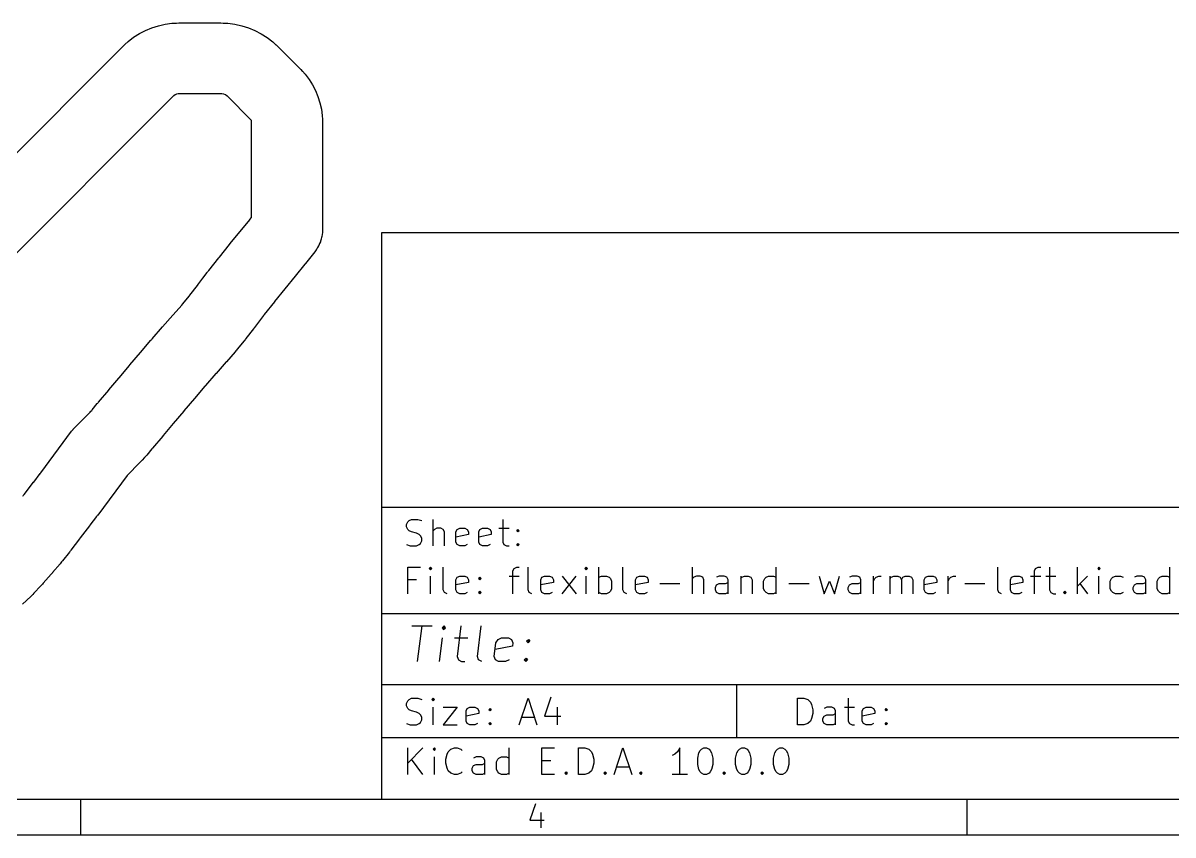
# Model space of a CAD drawing. Header units: inches. Extents: x 0.4 to 11.3, y -7.9 to -0.4.
# Drawn here: x 6.171 to 8.726, y -7.874 to -6.07 of the extents above; entities that cross this region are included whole.
import ezdxf

# ---------------------------------------------------------------- set-up
doc = ezdxf.new("R2010")
doc.units = ezdxf.units.IN
doc.header["$MEASUREMENT"] = 0
doc.layers.add('F.Cu', color=13, linetype='CONTINUOUS', true_color=0xc83434)

msp = doc.modelspace()

# ---------------------------------------------------------------- linework, layer by layer
at = {"layer": 'BLACK', "linetype": 'CONTINUOUS'}
for p, q in [((6.9686, -6.5357), (11.2206, -6.5357)), ((6.9686, -7.7956), (6.9686, -6.5357)), ((6.9686, -7.146), (11.2206, -7.146)), ((7.0231, -7.1842), (7.0259, -7.1786)), ((7.0259, -7.1786), (7.0287, -7.1758)), ((7.0287, -7.1758), (7.0343, -7.173)), ((7.0343, -7.173), (7.0484, -7.173)), ((7.0484, -7.173), (7.0568, -7.1758)), ((7.0821, -7.232), (7.0821, -7.173)), ((7.2368, -7.173), (7.2368, -7.2236)), ((7.0231, -7.1898), (7.0231, -7.1842)), ((7.0259, -7.1955), (7.0231, -7.1898)), ((7.0287, -7.1983), (7.0259, -7.1955)), ((7.0343, -7.2011), (7.0287, -7.1983)), ((7.0456, -7.2039), (7.0343, -7.2011)), ((7.0512, -7.2067), (7.0456, -7.2039)), ((7.085, -7.1955), (7.0821, -7.1983)), ((7.0906, -7.1927), (7.085, -7.1955)), ((7.099, -7.1927), (7.0906, -7.1927)), ((7.1046, -7.1955), (7.099, -7.1927)), ((7.1075, -7.2011), (7.1046, -7.1955)), ((7.1075, -7.232), (7.1075, -7.2011)), ((7.1328, -7.2011), (7.1356, -7.1955)), ((7.1328, -7.2236), (7.1328, -7.2011)), ((7.1356, -7.1955), (7.1412, -7.1927)), ((7.1412, -7.1927), (7.1525, -7.1927)), ((7.1525, -7.1927), (7.1581, -7.1955)), ((7.1581, -7.1955), (7.1609, -7.2011)), ((7.1609, -7.2011), (7.1609, -7.2067)), ((7.1834, -7.2011), (7.1862, -7.1955)), ((7.1834, -7.2236), (7.1834, -7.2011)), ((7.1862, -7.1955), (7.1918, -7.1927)), ((7.1918, -7.1927), (7.2031, -7.1927)), ((7.2031, -7.1927), (7.2087, -7.1955)), ((7.2087, -7.1955), (7.2115, -7.2011)), ((7.2115, -7.2011), (7.2115, -7.2067)), ((7.2284, -7.1927), (7.2509, -7.1927)), ((7.2678, -7.1983), (7.2706, -7.1955)), ((7.2706, -7.2011), (7.2678, -7.1983)), ((7.2706, -7.1955), (7.2734, -7.1983)), ((7.2706, -7.1955), (7.2706, -7.2011)), ((7.2734, -7.1983), (7.2706, -7.2011)), ((7.0231, -7.2292), (7.0315, -7.232)), ((7.0456, -7.232), (7.0512, -7.2292)), ((7.054, -7.2095), (7.0512, -7.2067)), ((7.0512, -7.2292), (7.054, -7.2264)), ((7.0568, -7.2151), (7.054, -7.2095)), ((7.054, -7.2264), (7.0568, -7.2208)), ((7.0568, -7.2208), (7.0568, -7.2151)), ((7.1609, -7.2067), (7.1328, -7.2123)), ((7.1356, -7.2292), (7.1328, -7.2236)), ((7.1412, -7.232), (7.1356, -7.2292)), ((7.1581, -7.2292), (7.1525, -7.232)), ((7.2115, -7.2067), (7.1834, -7.2123)), ((7.1862, -7.2292), (7.1834, -7.2236)), ((7.1918, -7.232), (7.1862, -7.2292)), ((7.2087, -7.2292), (7.2031, -7.232)), ((7.2368, -7.2236), (7.2396, -7.2292)), ((7.2396, -7.2292), (7.2453, -7.232)), ((7.2678, -7.2292), (7.2706, -7.2264)), ((7.2706, -7.232), (7.2678, -7.2292)), ((7.2706, -7.2264), (7.2734, -7.2292)), ((7.2706, -7.2264), (7.2706, -7.232)), ((7.2734, -7.2292), (7.2706, -7.232)), ((7.0315, -7.232), (7.0456, -7.232)), ((7.1525, -7.232), (7.1412, -7.232)), ((7.2031, -7.232), (7.1918, -7.232)), ((7.2453, -7.232), (7.2509, -7.232)), ((7.0259, -7.3383), (7.0259, -7.2793)), ((7.0259, -7.2793), (7.054, -7.2793)), ((7.0765, -7.2793), (7.0737, -7.2821)), ((7.0793, -7.2821), (7.0765, -7.2793)), ((7.0765, -7.2793), (7.0765, -7.2849)), ((7.1046, -7.3299), (7.1046, -7.2793)), ((7.2621, -7.2821), (7.2678, -7.2793)), ((7.2678, -7.2793), (7.2734, -7.2793)), ((7.2931, -7.3299), (7.2931, -7.2793)), ((7.4224, -7.2793), (7.4196, -7.2821)), ((7.4252, -7.2821), (7.4224, -7.2793)), ((7.4224, -7.2793), (7.4224, -7.2849)), ((7.4505, -7.3383), (7.4505, -7.2793)), ((7.504, -7.3299), (7.504, -7.2793)), ((7.6586, -7.3383), (7.6586, -7.2793)), ((7.8442, -7.3383), (7.8442, -7.2793)), ((8.3364, -7.3299), (8.3364, -7.2793)), ((8.4207, -7.2821), (8.4264, -7.2793)), ((8.4264, -7.2793), (8.432, -7.2793)), ((8.4517, -7.2793), (8.4517, -7.3299)), ((8.5135, -7.3383), (8.5135, -7.2793)), ((8.5613, -7.2793), (8.5585, -7.2821)), ((8.5642, -7.2821), (8.5613, -7.2793)), ((8.5613, -7.2793), (8.5613, -7.2849)), ((8.7188, -7.3383), (8.7188, -7.2793)), ((7.0737, -7.2821), (7.0765, -7.2849)), ((7.0765, -7.2849), (7.0793, -7.2821)), ((7.0765, -7.3383), (7.0765, -7.2989)), ((7.1328, -7.3074), (7.1356, -7.3018)), ((7.1356, -7.3018), (7.1412, -7.2989)), ((7.1412, -7.2989), (7.1525, -7.2989)), ((7.1525, -7.2989), (7.1581, -7.3018)), ((7.1581, -7.3018), (7.1609, -7.3074)), ((7.1834, -7.3046), (7.1862, -7.3018)), ((7.1862, -7.3074), (7.1834, -7.3046)), ((7.1862, -7.3018), (7.189, -7.3046)), ((7.1862, -7.3018), (7.1862, -7.3074)), ((7.189, -7.3046), (7.1862, -7.3074)), ((7.2509, -7.2989), (7.2734, -7.2989)), ((7.2593, -7.2877), (7.2621, -7.2821)), ((7.2593, -7.3383), (7.2593, -7.2877)), ((7.3212, -7.3074), (7.324, -7.3018)), ((7.324, -7.3018), (7.3296, -7.2989)), ((7.3296, -7.2989), (7.3409, -7.2989)), ((7.3409, -7.2989), (7.3465, -7.3018)), ((7.3465, -7.3018), (7.3493, -7.3074)), ((7.369, -7.3383), (7.3999, -7.2989)), ((7.369, -7.2989), (7.3999, -7.3383)), ((7.4196, -7.2821), (7.4224, -7.2849)), ((7.4224, -7.2849), (7.4252, -7.2821)), ((7.4224, -7.3383), (7.4224, -7.2989)), ((7.4505, -7.3018), (7.4562, -7.2989)), ((7.4562, -7.2989), (7.4674, -7.2989)), ((7.4674, -7.2989), (7.473, -7.3018)), ((7.473, -7.3018), (7.4759, -7.3046)), ((7.4759, -7.3046), (7.4787, -7.3102)), ((7.5321, -7.3074), (7.5349, -7.3018)), ((7.5349, -7.3018), (7.5405, -7.2989)), ((7.5405, -7.2989), (7.5518, -7.2989)), ((7.5518, -7.2989), (7.5574, -7.3018)), ((7.5574, -7.3018), (7.5602, -7.3074)), ((7.6615, -7.3018), (7.6586, -7.3046)), ((7.6671, -7.2989), (7.6615, -7.3018)), ((7.6755, -7.2989), (7.6671, -7.2989)), ((7.6811, -7.3018), (7.6755, -7.2989)), ((7.6839, -7.3074), (7.6811, -7.3018)), ((7.7177, -7.2989), (7.7121, -7.3018)), ((7.7289, -7.2989), (7.7177, -7.2989)), ((7.7346, -7.3018), (7.7289, -7.2989)), ((7.7374, -7.3074), (7.7346, -7.3018)), ((7.7655, -7.2989), (7.7655, -7.3383)), ((7.7655, -7.3046), (7.7683, -7.3018)), ((7.7683, -7.3018), (7.7739, -7.2989)), ((7.7739, -7.2989), (7.7824, -7.2989)), ((7.7824, -7.2989), (7.788, -7.3018)), ((7.788, -7.3018), (7.7908, -7.3074)), ((7.8161, -7.3102), (7.8189, -7.3046)), ((7.8189, -7.3046), (7.8217, -7.3018)), ((7.8217, -7.3018), (7.8274, -7.2989)), ((7.8274, -7.2989), (7.8386, -7.2989)), ((7.8386, -7.2989), (7.8442, -7.3018)), ((7.9399, -7.2989), (7.9511, -7.3383)), ((7.9736, -7.3383), (7.9848, -7.2989)), ((8.013, -7.2989), (8.0073, -7.3018)), ((8.0242, -7.2989), (8.013, -7.2989)), ((8.0298, -7.3018), (8.0242, -7.2989)), ((8.0327, -7.3074), (8.0298, -7.3018)), ((8.0608, -7.3383), (8.0608, -7.2989)), ((8.0608, -7.3102), (8.0636, -7.3046)), ((8.0636, -7.3046), (8.0664, -7.3018)), ((8.0664, -7.3018), (8.072, -7.2989)), ((8.072, -7.2989), (8.0777, -7.2989)), ((8.0973, -7.3383), (8.0973, -7.2989)), ((8.0973, -7.3046), (8.1001, -7.3018)), ((8.1001, -7.3018), (8.1058, -7.2989)), ((8.1058, -7.2989), (8.1142, -7.2989)), ((8.1142, -7.2989), (8.1198, -7.3018)), ((8.1198, -7.3018), (8.1226, -7.3074)), ((8.1226, -7.3074), (8.1255, -7.3018)), ((8.1255, -7.3018), (8.1311, -7.2989)), ((8.1311, -7.2989), (8.1395, -7.2989)), ((8.1395, -7.2989), (8.1451, -7.3018)), ((8.1451, -7.3018), (8.148, -7.3074)), ((8.1733, -7.3074), (8.1761, -7.3018)), ((8.1761, -7.3018), (8.1817, -7.2989)), ((8.1817, -7.2989), (8.1929, -7.2989)), ((8.1929, -7.2989), (8.1986, -7.3018)), ((8.1986, -7.3018), (8.2014, -7.3074)), ((8.2267, -7.3383), (8.2267, -7.2989)), ((8.2267, -7.3102), (8.2295, -7.3046)), ((8.2295, -7.3046), (8.2323, -7.3018)), ((8.2323, -7.3018), (8.2379, -7.2989)), ((8.2379, -7.2989), (8.2436, -7.2989)), ((8.3645, -7.3074), (8.3673, -7.3018)), ((8.3673, -7.3018), (8.3729, -7.2989)), ((8.3729, -7.2989), (8.3842, -7.2989)), ((8.3842, -7.2989), (8.3898, -7.3018)), ((8.3898, -7.3018), (8.3926, -7.3074)), ((8.4095, -7.2989), (8.432, -7.2989)), ((8.4179, -7.2877), (8.4207, -7.2821)), ((8.4179, -7.3383), (8.4179, -7.2877)), ((8.4432, -7.2989), (8.4657, -7.2989)), ((8.536, -7.2989), (8.5135, -7.3214)), ((8.5585, -7.2821), (8.5613, -7.2849)), ((8.5613, -7.2849), (8.5642, -7.2821)), ((8.5613, -7.3383), (8.5613, -7.2989)), ((8.5866, -7.3102), (8.5895, -7.3046)), ((8.5895, -7.3046), (8.5923, -7.3018)), ((8.5923, -7.3018), (8.5979, -7.2989)), ((8.5979, -7.2989), (8.6091, -7.2989)), ((8.6091, -7.2989), (8.6148, -7.3018)), ((8.6457, -7.2989), (8.6401, -7.3018)), ((8.657, -7.2989), (8.6457, -7.2989)), ((8.6626, -7.3018), (8.657, -7.2989)), ((8.6654, -7.3074), (8.6626, -7.3018)), ((8.6907, -7.3102), (8.6935, -7.3046)), ((8.6935, -7.3046), (8.6963, -7.3018)), ((8.6963, -7.3018), (8.7019, -7.2989)), ((8.7019, -7.2989), (8.7132, -7.2989)), ((8.7132, -7.2989), (8.7188, -7.3018)), ((7.0456, -7.3074), (7.0259, -7.3074)), ((7.1075, -7.3355), (7.1046, -7.3299)), ((7.1328, -7.3299), (7.1328, -7.3074)), ((7.1609, -7.313), (7.1328, -7.3186)), ((7.1356, -7.3355), (7.1328, -7.3299)), ((7.1609, -7.3074), (7.1609, -7.313)), ((7.2959, -7.3355), (7.2931, -7.3299)), ((7.3212, -7.3299), (7.3212, -7.3074)), ((7.3493, -7.313), (7.3212, -7.3186)), ((7.324, -7.3355), (7.3212, -7.3299)), ((7.3493, -7.3074), (7.3493, -7.313)), ((7.4787, -7.3271), (7.4759, -7.3327)), ((7.4787, -7.3102), (7.4787, -7.3271)), ((7.5068, -7.3355), (7.504, -7.3299)), ((7.5321, -7.3299), (7.5321, -7.3074)), ((7.5602, -7.313), (7.5321, -7.3186)), ((7.5349, -7.3355), (7.5321, -7.3299)), ((7.5602, -7.3074), (7.5602, -7.313)), ((7.5855, -7.3158), (7.6305, -7.3158)), ((7.6839, -7.3383), (7.6839, -7.3074)), ((7.7093, -7.3243), (7.7121, -7.3186)), ((7.7093, -7.3299), (7.7093, -7.3243)), ((7.7121, -7.3355), (7.7093, -7.3299)), ((7.7121, -7.3186), (7.7177, -7.3158)), ((7.7177, -7.3158), (7.7318, -7.3158)), ((7.7318, -7.3158), (7.7374, -7.313)), ((7.7374, -7.3383), (7.7374, -7.3074)), ((7.7908, -7.3074), (7.7908, -7.3383)), ((7.8161, -7.3271), (7.8161, -7.3102)), ((7.8189, -7.3327), (7.8161, -7.3271)), ((7.8724, -7.3158), (7.9174, -7.3158)), ((7.9511, -7.3383), (7.9624, -7.3102)), ((7.9624, -7.3102), (7.9736, -7.3383)), ((8.0045, -7.3243), (8.0073, -7.3186)), ((8.0045, -7.3299), (8.0045, -7.3243)), ((8.0073, -7.3355), (8.0045, -7.3299)), ((8.0073, -7.3186), (8.013, -7.3158)), ((8.013, -7.3158), (8.027, -7.3158)), ((8.027, -7.3158), (8.0327, -7.313)), ((8.0327, -7.3383), (8.0327, -7.3074)), ((8.1226, -7.3074), (8.1226, -7.3383)), ((8.148, -7.3074), (8.148, -7.3383)), ((8.1733, -7.3299), (8.1733, -7.3074)), ((8.2014, -7.313), (8.1733, -7.3186)), ((8.1761, -7.3355), (8.1733, -7.3299)), ((8.2014, -7.3074), (8.2014, -7.313)), ((8.2633, -7.3158), (8.3082, -7.3158)), ((8.3392, -7.3355), (8.3364, -7.3299)), ((8.3645, -7.3299), (8.3645, -7.3074)), ((8.3926, -7.313), (8.3645, -7.3186)), ((8.3673, -7.3355), (8.3645, -7.3299)), ((8.3926, -7.3074), (8.3926, -7.313)), ((8.4517, -7.3299), (8.4545, -7.3355)), ((8.5192, -7.3158), (8.536, -7.3383)), ((8.5866, -7.3271), (8.5866, -7.3102)), ((8.5895, -7.3327), (8.5866, -7.3271)), ((8.6373, -7.3243), (8.6401, -7.3186)), ((8.6373, -7.3299), (8.6373, -7.3243)), ((8.6401, -7.3355), (8.6373, -7.3299)), ((8.6401, -7.3186), (8.6457, -7.3158)), ((8.6457, -7.3158), (8.6598, -7.3158)), ((8.6598, -7.3158), (8.6654, -7.313)), ((8.6654, -7.3383), (8.6654, -7.3074)), ((8.6907, -7.3271), (8.6907, -7.3102)), ((8.6935, -7.3327), (8.6907, -7.3271)), ((7.1131, -7.3383), (7.1075, -7.3355)), ((7.1412, -7.3383), (7.1356, -7.3355)), ((7.1525, -7.3383), (7.1412, -7.3383)), ((7.1581, -7.3355), (7.1525, -7.3383)), ((7.1834, -7.3355), (7.1862, -7.3327)), ((7.1862, -7.3383), (7.1834, -7.3355)), ((7.1862, -7.3327), (7.189, -7.3355)), ((7.1862, -7.3327), (7.1862, -7.3383)), ((7.189, -7.3355), (7.1862, -7.3383)), ((7.3015, -7.3383), (7.2959, -7.3355)), ((7.3296, -7.3383), (7.324, -7.3355)), ((7.3409, -7.3383), (7.3296, -7.3383)), ((7.3465, -7.3355), (7.3409, -7.3383)), ((7.4562, -7.3383), (7.4505, -7.3355)), ((7.4674, -7.3383), (7.4562, -7.3383)), ((7.473, -7.3355), (7.4674, -7.3383)), ((7.4759, -7.3327), (7.473, -7.3355)), ((7.5124, -7.3383), (7.5068, -7.3355)), ((7.5405, -7.3383), (7.5349, -7.3355)), ((7.5518, -7.3383), (7.5405, -7.3383)), ((7.5574, -7.3355), (7.5518, -7.3383)), ((7.7177, -7.3383), (7.7121, -7.3355)), ((7.7318, -7.3383), (7.7177, -7.3383)), ((7.7374, -7.3355), (7.7318, -7.3383)), ((7.8217, -7.3355), (7.8189, -7.3327)), ((7.8274, -7.3383), (7.8217, -7.3355)), ((7.8386, -7.3383), (7.8274, -7.3383)), ((7.8442, -7.3355), (7.8386, -7.3383)), ((8.013, -7.3383), (8.0073, -7.3355)), ((8.027, -7.3383), (8.013, -7.3383)), ((8.0327, -7.3355), (8.027, -7.3383)), ((8.1817, -7.3383), (8.1761, -7.3355)), ((8.1929, -7.3383), (8.1817, -7.3383)), ((8.1986, -7.3355), (8.1929, -7.3383)), ((8.3448, -7.3383), (8.3392, -7.3355)), ((8.3729, -7.3383), (8.3673, -7.3355)), ((8.3842, -7.3383), (8.3729, -7.3383)), ((8.3898, -7.3355), (8.3842, -7.3383)), ((8.4545, -7.3355), (8.4601, -7.3383)), ((8.4601, -7.3383), (8.4657, -7.3383)), ((8.4826, -7.3355), (8.4854, -7.3327)), ((8.4854, -7.3383), (8.4826, -7.3355)), ((8.4854, -7.3327), (8.4882, -7.3355)), ((8.4854, -7.3327), (8.4854, -7.3383)), ((8.4882, -7.3355), (8.4854, -7.3383)), ((8.5923, -7.3355), (8.5895, -7.3327)), ((8.5979, -7.3383), (8.5923, -7.3355)), ((8.6091, -7.3383), (8.5979, -7.3383)), ((8.6148, -7.3355), (8.6091, -7.3383)), ((8.6457, -7.3383), (8.6401, -7.3355)), ((8.6598, -7.3383), (8.6457, -7.3383)), ((8.6654, -7.3355), (8.6598, -7.3383)), ((8.6963, -7.3355), (8.6935, -7.3327)), ((8.7019, -7.3383), (8.6963, -7.3355)), ((8.7132, -7.3383), (8.7019, -7.3383)), ((8.7188, -7.3355), (8.7132, -7.3383)), ((6.9686, -7.3822), (11.2206, -7.3822)), ((7.0352, -7.4099), (7.0802, -7.4099)), ((7.0478, -7.4886), (7.0577, -7.4099)), ((7.1064, -7.4099), (7.1022, -7.4137)), ((7.1022, -7.4137), (7.1055, -7.4174)), ((7.1064, -7.4099), (7.1055, -7.4174)), ((7.1055, -7.4174), (7.1097, -7.4137)), ((7.1097, -7.4137), (7.1064, -7.4099)), ((7.1439, -7.4099), (7.1355, -7.4774)), ((7.1805, -7.4774), (7.1889, -7.4099)), ((7.0966, -7.4886), (7.1032, -7.4362)), ((7.1294, -7.4362), (7.1594, -7.4362)), ((7.218, -7.4774), (7.2217, -7.4474)), ((7.2583, -7.4549), (7.2199, -7.4624)), ((7.2217, -7.4474), (7.2264, -7.4399)), ((7.2264, -7.4399), (7.2344, -7.4362)), ((7.2344, -7.4362), (7.2494, -7.4362)), ((7.2494, -7.4362), (7.2564, -7.4399)), ((7.2564, -7.4399), (7.2592, -7.4474)), ((7.2592, -7.4474), (7.2583, -7.4549)), ((7.2897, -7.4437), (7.2939, -7.4399)), ((7.293, -7.4474), (7.2897, -7.4437)), ((7.2939, -7.4399), (7.293, -7.4474)), ((7.2972, -7.4437), (7.293, -7.4474)), ((7.2939, -7.4399), (7.2972, -7.4437)), ((7.1355, -7.4774), (7.1383, -7.4849)), ((7.1383, -7.4849), (7.1453, -7.4886)), ((7.1833, -7.4849), (7.1805, -7.4774)), ((7.1903, -7.4886), (7.1833, -7.4849)), ((7.2208, -7.4849), (7.218, -7.4774)), ((7.2278, -7.4886), (7.2208, -7.4849)), ((7.2508, -7.4849), (7.2428, -7.4886)), ((7.2845, -7.4849), (7.2888, -7.4811)), ((7.2878, -7.4886), (7.2845, -7.4849)), ((7.2888, -7.4811), (7.2878, -7.4886)), ((7.292, -7.4849), (7.2878, -7.4886)), ((7.2888, -7.4811), (7.292, -7.4849)), ((7.1453, -7.4886), (7.1528, -7.4886)), ((7.2428, -7.4886), (7.2278, -7.4886)), ((6.9686, -7.5397), (11.2206, -7.5397)), ((7.756, -7.5397), (7.756, -7.6578)), ((7.0231, -7.5819), (7.0259, -7.5762)), ((7.0231, -7.5875), (7.0231, -7.5819)), ((7.0259, -7.5931), (7.0231, -7.5875)), ((7.0259, -7.5762), (7.0287, -7.5734)), ((7.0287, -7.5734), (7.0343, -7.5706)), ((7.0343, -7.5706), (7.0484, -7.5706)), ((7.0484, -7.5706), (7.0568, -7.5734)), ((7.0821, -7.5706), (7.0793, -7.5734)), ((7.0793, -7.5734), (7.0821, -7.5762)), ((7.085, -7.5734), (7.0821, -7.5706)), ((7.0821, -7.5706), (7.0821, -7.5762)), ((7.0821, -7.5762), (7.085, -7.5734)), ((7.2734, -7.6297), (7.2931, -7.5706)), ((7.2931, -7.5706), (7.3127, -7.6297)), ((7.3437, -7.5678), (7.3296, -7.61)), ((7.892, -7.6297), (7.892, -7.5706)), ((7.892, -7.5706), (7.9061, -7.5706)), ((7.9061, -7.5706), (7.9145, -7.5734)), ((7.9145, -7.5734), (7.9202, -7.579)), ((7.9202, -7.579), (7.923, -7.5847)), ((7.923, -7.5847), (7.9258, -7.5959)), ((8.0045, -7.5706), (8.0045, -7.6212)), ((7.0287, -7.5959), (7.0259, -7.5931)), ((7.0343, -7.5987), (7.0287, -7.5959)), ((7.0456, -7.6015), (7.0343, -7.5987)), ((7.0512, -7.6043), (7.0456, -7.6015)), ((7.054, -7.6072), (7.0512, -7.6043)), ((7.0568, -7.6128), (7.054, -7.6072)), ((7.0568, -7.6184), (7.0568, -7.6128)), ((7.0821, -7.6297), (7.0821, -7.5903)), ((7.1046, -7.5903), (7.1356, -7.5903)), ((7.1356, -7.5903), (7.1046, -7.6297)), ((7.1553, -7.5987), (7.1581, -7.5931)), ((7.1553, -7.6212), (7.1553, -7.5987)), ((7.1834, -7.6043), (7.1553, -7.61)), ((7.1581, -7.5931), (7.1637, -7.5903)), ((7.1637, -7.5903), (7.175, -7.5903)), ((7.175, -7.5903), (7.1806, -7.5931)), ((7.1806, -7.5931), (7.1834, -7.5987)), ((7.1834, -7.5987), (7.1834, -7.6043)), ((7.2059, -7.5959), (7.2087, -7.5931)), ((7.2087, -7.5987), (7.2059, -7.5959)), ((7.2087, -7.5931), (7.2115, -7.5959)), ((7.2087, -7.5931), (7.2087, -7.5987)), ((7.2115, -7.5959), (7.2087, -7.5987)), ((7.279, -7.6128), (7.3071, -7.6128)), ((7.3296, -7.61), (7.3662, -7.61)), ((7.3577, -7.5903), (7.3577, -7.6297)), ((7.9258, -7.6043), (7.923, -7.6156)), ((7.9258, -7.5959), (7.9258, -7.6043)), ((7.9483, -7.6156), (7.9511, -7.61)), ((7.9567, -7.5903), (7.9511, -7.5931)), ((7.9511, -7.61), (7.9567, -7.6072)), ((7.968, -7.5903), (7.9567, -7.5903)), ((7.9567, -7.6072), (7.9708, -7.6072)), ((7.9736, -7.5931), (7.968, -7.5903)), ((7.9708, -7.6072), (7.9764, -7.6043)), ((7.9764, -7.5987), (7.9736, -7.5931)), ((7.9764, -7.6297), (7.9764, -7.5987)), ((7.9961, -7.5903), (8.0186, -7.5903)), ((8.0355, -7.5987), (8.0383, -7.5931)), ((8.0355, -7.6212), (8.0355, -7.5987)), ((8.0636, -7.6043), (8.0355, -7.61)), ((8.0383, -7.5931), (8.0439, -7.5903)), ((8.0439, -7.5903), (8.0552, -7.5903)), ((8.0552, -7.5903), (8.0608, -7.5931)), ((8.0608, -7.5931), (8.0636, -7.5987)), ((8.0636, -7.5987), (8.0636, -7.6043)), ((8.0861, -7.5959), (8.0889, -7.5931)), ((8.0889, -7.5987), (8.0861, -7.5959)), ((8.0889, -7.5931), (8.0917, -7.5959)), ((8.0889, -7.5931), (8.0889, -7.5987)), ((8.0917, -7.5959), (8.0889, -7.5987)), ((7.0231, -7.6268), (7.0315, -7.6297)), ((7.0315, -7.6297), (7.0456, -7.6297)), ((7.0456, -7.6297), (7.0512, -7.6268)), ((7.0512, -7.6268), (7.054, -7.624)), ((7.054, -7.624), (7.0568, -7.6184)), ((7.1046, -7.6297), (7.1356, -7.6297)), ((7.1581, -7.6268), (7.1553, -7.6212)), ((7.1637, -7.6297), (7.1581, -7.6268)), ((7.175, -7.6297), (7.1637, -7.6297)), ((7.1806, -7.6268), (7.175, -7.6297)), ((7.2059, -7.6268), (7.2087, -7.624)), ((7.2087, -7.6297), (7.2059, -7.6268)), ((7.2087, -7.624), (7.2115, -7.6268)), ((7.2087, -7.624), (7.2087, -7.6297)), ((7.2115, -7.6268), (7.2087, -7.6297)), ((7.9061, -7.6297), (7.892, -7.6297)), ((7.9145, -7.6268), (7.9061, -7.6297)), ((7.9202, -7.6212), (7.9145, -7.6268)), ((7.923, -7.6156), (7.9202, -7.6212)), ((7.9483, -7.6212), (7.9483, -7.6156)), ((7.9511, -7.6268), (7.9483, -7.6212)), ((7.9567, -7.6297), (7.9511, -7.6268)), ((7.9708, -7.6297), (7.9567, -7.6297)), ((7.9764, -7.6268), (7.9708, -7.6297)), ((8.0045, -7.6212), (8.0073, -7.6268)), ((8.0073, -7.6268), (8.013, -7.6297)), ((8.013, -7.6297), (8.0186, -7.6297)), ((8.0383, -7.6268), (8.0355, -7.6212)), ((8.0439, -7.6297), (8.0383, -7.6268)), ((8.0552, -7.6297), (8.0439, -7.6297)), ((8.0608, -7.6268), (8.0552, -7.6297)), ((8.0861, -7.6268), (8.0889, -7.624)), ((8.0889, -7.6297), (8.0861, -7.6268)), ((8.0889, -7.624), (8.0917, -7.6268)), ((8.0889, -7.624), (8.0889, -7.6297)), ((8.0917, -7.6268), (8.0889, -7.6297)), ((6.9686, -7.6578), (11.2206, -7.6578)), ((7.0259, -7.7399), (7.0259, -7.6808)), ((7.0597, -7.6808), (7.0259, -7.7146)), ((7.085, -7.6808), (7.0821, -7.6837)), ((7.0821, -7.6837), (7.085, -7.6865)), ((7.0878, -7.6837), (7.085, -7.6808)), ((7.085, -7.6808), (7.085, -7.6865)), ((7.085, -7.6865), (7.0878, -7.6837)), ((7.1131, -7.6949), (7.1159, -7.6893)), ((7.1159, -7.6893), (7.1215, -7.6837)), ((7.1215, -7.6837), (7.13, -7.6808)), ((7.13, -7.6808), (7.1356, -7.6808)), ((7.1356, -7.6808), (7.144, -7.6837)), ((7.144, -7.6837), (7.1468, -7.6865)), ((7.2509, -7.7399), (7.2509, -7.6808)), ((7.324, -7.7399), (7.324, -7.6808)), ((7.324, -7.6808), (7.3521, -7.6808)), ((7.4055, -7.7399), (7.4055, -7.6808)), ((7.4055, -7.6808), (7.4196, -7.6808)), ((7.4196, -7.6808), (7.428, -7.6837)), ((7.428, -7.6837), (7.4337, -7.6893)), ((7.4337, -7.6893), (7.4365, -7.6949)), ((7.4843, -7.7399), (7.504, -7.6808)), ((7.504, -7.6808), (7.5237, -7.7399)), ((7.6249, -7.6893), (7.6193, -7.6949)), ((7.6305, -7.6808), (7.6249, -7.6893)), ((7.6305, -7.7399), (7.6305, -7.6808)), ((7.6727, -7.6921), (7.6755, -7.6865)), ((7.6755, -7.6865), (7.6783, -7.6837)), ((7.6783, -7.6837), (7.6839, -7.6808)), ((7.6839, -7.6808), (7.6896, -7.6808)), ((7.6896, -7.6808), (7.6952, -7.6837)), ((7.6952, -7.6837), (7.698, -7.6865)), ((7.698, -7.6865), (7.7008, -7.6921)), ((7.7571, -7.6921), (7.7599, -7.6865)), ((7.7599, -7.6865), (7.7627, -7.6837)), ((7.7627, -7.6837), (7.7683, -7.6808)), ((7.7683, -7.6808), (7.7739, -7.6808)), ((7.7739, -7.6808), (7.7796, -7.6837)), ((7.7796, -7.6837), (7.7824, -7.6865)), ((7.7824, -7.6865), (7.7852, -7.6921)), ((7.8414, -7.6921), (7.8442, -7.6865)), ((7.8442, -7.6865), (7.8471, -7.6837)), ((7.8471, -7.6837), (7.8527, -7.6808)), ((7.8527, -7.6808), (7.8583, -7.6808)), ((7.8583, -7.6808), (7.8639, -7.6837)), ((7.8639, -7.6837), (7.8667, -7.6865)), ((7.8667, -7.6865), (7.8696, -7.6921)), ((7.0597, -7.7399), (7.0343, -7.7061)), ((7.085, -7.7399), (7.085, -7.7005)), ((7.1103, -7.7061), (7.1131, -7.6949)), ((7.1103, -7.7146), (7.1103, -7.7061)), ((7.1131, -7.7258), (7.1103, -7.7146)), ((7.1778, -7.7005), (7.1721, -7.7033)), ((7.189, -7.7005), (7.1778, -7.7005)), ((7.1946, -7.7033), (7.189, -7.7005)), ((7.1918, -7.7174), (7.1974, -7.7146)), ((7.1974, -7.709), (7.1946, -7.7033)), ((7.1974, -7.7399), (7.1974, -7.709)), ((7.2228, -7.7118), (7.2256, -7.7061)), ((7.2228, -7.7286), (7.2228, -7.7118)), ((7.2256, -7.7061), (7.2284, -7.7033)), ((7.2284, -7.7033), (7.234, -7.7005)), ((7.234, -7.7005), (7.2453, -7.7005)), ((7.2453, -7.7005), (7.2509, -7.7033)), ((7.324, -7.709), (7.3437, -7.709)), ((7.4365, -7.6949), (7.4393, -7.7061)), ((7.4393, -7.7146), (7.4365, -7.7258)), ((7.4393, -7.7061), (7.4393, -7.7146)), ((7.6193, -7.6949), (7.6136, -7.6977)), ((7.6699, -7.7033), (7.6727, -7.6921)), ((7.6699, -7.7174), (7.6699, -7.7033)), ((7.7008, -7.6921), (7.7036, -7.7033)), ((7.7036, -7.7033), (7.7036, -7.7174)), ((7.7543, -7.7033), (7.7571, -7.6921)), ((7.7543, -7.7174), (7.7543, -7.7033)), ((7.7852, -7.6921), (7.788, -7.7033)), ((7.788, -7.7033), (7.788, -7.7174)), ((7.8386, -7.7033), (7.8414, -7.6921)), ((7.8386, -7.7174), (7.8386, -7.7033)), ((7.8696, -7.6921), (7.8724, -7.7033)), ((7.8724, -7.7033), (7.8724, -7.7174)), ((7.1159, -7.7315), (7.1131, -7.7258)), ((7.1215, -7.7371), (7.1159, -7.7315)), ((7.13, -7.7399), (7.1215, -7.7371)), ((7.1356, -7.7399), (7.13, -7.7399)), ((7.144, -7.7371), (7.1356, -7.7399)), ((7.1468, -7.7343), (7.144, -7.7371)), ((7.1693, -7.7258), (7.1721, -7.7202)), ((7.1693, -7.7315), (7.1693, -7.7258)), ((7.1721, -7.7371), (7.1693, -7.7315)), ((7.1721, -7.7202), (7.1778, -7.7174)), ((7.1778, -7.7399), (7.1721, -7.7371)), ((7.1778, -7.7174), (7.1918, -7.7174)), ((7.1918, -7.7399), (7.1778, -7.7399)), ((7.1974, -7.7371), (7.1918, -7.7399)), ((7.2256, -7.7343), (7.2228, -7.7286)), ((7.2284, -7.7371), (7.2256, -7.7343)), ((7.234, -7.7399), (7.2284, -7.7371)), ((7.2453, -7.7399), (7.234, -7.7399)), ((7.2509, -7.7371), (7.2453, -7.7399)), ((7.3521, -7.7399), (7.324, -7.7399)), ((7.3746, -7.7371), (7.3774, -7.7343)), ((7.3774, -7.7399), (7.3746, -7.7371)), ((7.3774, -7.7343), (7.3802, -7.7371)), ((7.3774, -7.7343), (7.3774, -7.7399)), ((7.3802, -7.7371), (7.3774, -7.7399)), ((7.4196, -7.7399), (7.4055, -7.7399)), ((7.428, -7.7371), (7.4196, -7.7399)), ((7.4337, -7.7315), (7.428, -7.7371)), ((7.4365, -7.7258), (7.4337, -7.7315)), ((7.4618, -7.7371), (7.4646, -7.7343)), ((7.4646, -7.7399), (7.4618, -7.7371)), ((7.4646, -7.7343), (7.4674, -7.7371)), ((7.4646, -7.7343), (7.4646, -7.7399)), ((7.4674, -7.7371), (7.4646, -7.7399)), ((7.4899, -7.723), (7.518, -7.723)), ((7.5405, -7.7371), (7.5433, -7.7343)), ((7.5433, -7.7399), (7.5405, -7.7371)), ((7.5433, -7.7343), (7.5462, -7.7371)), ((7.5433, -7.7343), (7.5433, -7.7399)), ((7.5462, -7.7371), (7.5433, -7.7399)), ((7.6474, -7.7399), (7.6136, -7.7399)), ((7.6727, -7.7286), (7.6699, -7.7174)), ((7.6755, -7.7343), (7.6727, -7.7286)), ((7.6783, -7.7371), (7.6755, -7.7343)), ((7.6839, -7.7399), (7.6783, -7.7371)), ((7.6896, -7.7399), (7.6839, -7.7399)), ((7.6952, -7.7371), (7.6896, -7.7399)), ((7.698, -7.7343), (7.6952, -7.7371)), ((7.7008, -7.7286), (7.698, -7.7343)), ((7.7036, -7.7174), (7.7008, -7.7286)), ((7.7261, -7.7371), (7.7289, -7.7343)), ((7.7289, -7.7399), (7.7261, -7.7371)), ((7.7289, -7.7343), (7.7318, -7.7371)), ((7.7289, -7.7343), (7.7289, -7.7399)), ((7.7318, -7.7371), (7.7289, -7.7399)), ((7.7571, -7.7286), (7.7543, -7.7174)), ((7.7599, -7.7343), (7.7571, -7.7286)), ((7.7627, -7.7371), (7.7599, -7.7343)), ((7.7683, -7.7399), (7.7627, -7.7371)), ((7.7739, -7.7399), (7.7683, -7.7399)), ((7.7796, -7.7371), (7.7739, -7.7399)), ((7.7824, -7.7343), (7.7796, -7.7371)), ((7.7852, -7.7286), (7.7824, -7.7343)), ((7.788, -7.7174), (7.7852, -7.7286)), ((7.8105, -7.7371), (7.8133, -7.7343)), ((7.8133, -7.7399), (7.8105, -7.7371)), ((7.8133, -7.7343), (7.8161, -7.7371)), ((7.8133, -7.7343), (7.8133, -7.7399)), ((7.8161, -7.7371), (7.8133, -7.7399)), ((7.8414, -7.7286), (7.8386, -7.7174)), ((7.8442, -7.7343), (7.8414, -7.7286)), ((7.8471, -7.7371), (7.8442, -7.7343)), ((7.8527, -7.7399), (7.8471, -7.7371)), ((7.8583, -7.7399), (7.8527, -7.7399)), ((7.8639, -7.7371), (7.8583, -7.7399)), ((7.8667, -7.7343), (7.8639, -7.7371)), ((7.8696, -7.7286), (7.8667, -7.7343)), ((7.8724, -7.7174), (7.8696, -7.7286)), ((11.2206, -7.7956), (0.4724, -7.7956)), ((6.2992, -7.7956), (6.2992, -7.8743)), ((11.2206, -7.7956), (6.9686, -7.7956)), ((7.3093, -7.8047), (7.2971, -7.8412)), ((8.2677, -7.7956), (8.2677, -7.8743)), ((7.2971, -7.8412), (7.3288, -7.8412)), ((7.3215, -7.8242), (7.3215, -7.8583)), ((11.2993, -7.8743), (0.3937, -7.8743))]:
    msp.add_line(p, q, dxfattribs=at)
at = {"layer": 'F.Cu', "linetype": 'CONTINUOUS'}
for p, q in [((6.4574, -6.0808), (6.472, -6.0762)), ((6.472, -6.0762), (6.4869, -6.0729)), ((6.4869, -6.0729), (6.5021, -6.0709)), ((6.5021, -6.0709), (6.5116, -6.0705)), ((6.5116, -6.0705), (6.5122, -6.0704)), ((6.5122, -6.0704), (6.5173, -6.0702)), ((6.5173, -6.0702), (6.6109, -6.0702)), ((6.6109, -6.0702), (6.6161, -6.0704)), ((6.6161, -6.0704), (6.6167, -6.0705)), ((6.6167, -6.0705), (6.6265, -6.0709)), ((6.6265, -6.0709), (6.642, -6.073)), ((6.642, -6.073), (6.6572, -6.0763)), ((6.6572, -6.0763), (6.6721, -6.081)), ((6.4047, -6.1113), (6.4168, -6.1019)), ((6.4168, -6.1019), (6.4297, -6.0937)), ((6.4297, -6.0937), (6.4433, -6.0867)), ((6.4433, -6.0867), (6.4574, -6.0808)), ((6.6721, -6.081), (6.6865, -6.087)), ((6.6865, -6.087), (6.7003, -6.0942)), ((6.7003, -6.0942), (6.7134, -6.1026)), ((6.7134, -6.1026), (6.7258, -6.1121)), ((5.586, -6.929), (6.3934, -6.1216)), ((6.3934, -6.1216), (6.3971, -6.1181)), ((6.3934, -6.1216), (6.3934, -6.1216)), ((6.3934, -6.1216), (6.3934, -6.1216)), ((6.3971, -6.1181), (6.3977, -6.1177)), ((6.3977, -6.1177), (6.4047, -6.1113)), ((6.7258, -6.1121), (6.733, -6.1187)), ((6.733, -6.1187), (6.7335, -6.1191)), ((6.7335, -6.1191), (6.7373, -6.1226)), ((6.7373, -6.1226), (6.7373, -6.1226)), ((6.7373, -6.1226), (6.7373, -6.1226)), ((6.7373, -6.1226), (6.788, -6.1733)), ((6.788, -6.1733), (6.7915, -6.1771)), ((6.7915, -6.1771), (6.7919, -6.1776)), ((6.7919, -6.1776), (6.7978, -6.1839)), ((6.7978, -6.1839), (6.8065, -6.1954)), ((6.8065, -6.1954), (6.8143, -6.2075)), ((6.8143, -6.2075), (6.8209, -6.2203)), ((6.5047, -6.2329), (5.6973, -7.0404)), ((6.506, -6.2317), (6.5047, -6.2329)), ((6.5047, -6.2329), (6.5047, -6.2329)), ((6.5089, -6.2297), (6.506, -6.2317)), ((6.5121, -6.2284), (6.5089, -6.2297)), ((6.5156, -6.2277), (6.5121, -6.2284)), ((6.5173, -6.2277), (6.5156, -6.2277)), ((6.6109, -6.2277), (6.5173, -6.2277)), ((6.5173, -6.2277), (6.5173, -6.2277)), ((6.5173, -6.2277), (6.5173, -6.2277)), ((6.613, -6.2277), (6.6109, -6.2277)), ((6.6171, -6.2285), (6.613, -6.2277)), ((6.621, -6.2301), (6.6171, -6.2285)), ((6.6245, -6.2325), (6.621, -6.2301)), ((6.626, -6.2339), (6.6245, -6.2325)), ((6.8209, -6.2203), (6.8264, -6.2336)), ((6.6767, -6.2847), (6.626, -6.2339)), ((6.626, -6.2339), (6.626, -6.2339)), ((6.8264, -6.2336), (6.8308, -6.2473)), ((6.8308, -6.2473), (6.8339, -6.2614)), ((6.8339, -6.2614), (6.8358, -6.2757)), ((6.8358, -6.2757), (6.8361, -6.2843)), ((6.8361, -6.2843), (6.8362, -6.2849)), ((6.6774, -6.2854), (6.6767, -6.2847)), ((6.6784, -6.2871), (6.6774, -6.2854)), ((6.6789, -6.2891), (6.6784, -6.2871)), ((6.6789, -6.2901), (6.6789, -6.2891)), ((6.6789, -6.502), (6.6789, -6.2901)), ((6.6789, -6.2901), (6.6789, -6.2901)), ((6.8362, -6.2849), (6.8364, -6.2901)), ((6.8364, -6.2901), (6.8364, -6.5295)), ((6.6534, -6.5336), (6.6748, -6.5072)), ((6.6748, -6.5071), (6.675, -6.5069)), ((6.6748, -6.5072), (6.6748, -6.5071)), ((6.6748, -6.5072), (6.6748, -6.5072)), ((6.675, -6.5069), (6.6751, -6.5068)), ((6.6751, -6.5068), (6.6752, -6.5067)), ((6.6752, -6.5067), (6.6789, -6.502)), ((6.6752, -6.5067), (6.6752, -6.5067)), ((6.6309, -6.5612), (6.6534, -6.5336)), ((6.6534, -6.5336), (6.6534, -6.5336)), ((6.8361, -6.536), (6.8355, -6.5404)), ((6.8362, -6.5346), (6.8361, -6.5353)), ((6.8361, -6.5353), (6.8361, -6.536)), ((6.8364, -6.5295), (6.8362, -6.5346)), ((6.6074, -6.5904), (6.6299, -6.5624)), ((6.6299, -6.5624), (6.6302, -6.562)), ((6.6299, -6.5624), (6.6299, -6.5624)), ((6.6302, -6.562), (6.6306, -6.5616)), ((6.6306, -6.5616), (6.6309, -6.5612)), ((6.6309, -6.5612), (6.6309, -6.5612)), ((6.8277, -6.5655), (6.8254, -6.5693)), ((6.8279, -6.5649), (6.8277, -6.5655)), ((6.8283, -6.5643), (6.8279, -6.5649)), ((6.83, -6.5602), (6.8283, -6.5643)), ((6.8318, -6.5561), (6.83, -6.5602)), ((6.832, -6.5554), (6.8318, -6.5561)), ((6.8322, -6.5548), (6.832, -6.5554)), ((6.8334, -6.5505), (6.8322, -6.5548)), ((6.8346, -6.5462), (6.8334, -6.5505)), ((6.8347, -6.5455), (6.8346, -6.5462)), ((6.8349, -6.5448), (6.8347, -6.5455)), ((6.8355, -6.5404), (6.8349, -6.5448)), ((6.6065, -6.5916), (6.6069, -6.591)), ((6.6069, -6.591), (6.6074, -6.5904)), ((6.6074, -6.5904), (6.6074, -6.5904)), ((6.8193, -6.5785), (6.7984, -6.6047)), ((6.8224, -6.5743), (6.8193, -6.5785)), ((6.8227, -6.5738), (6.8224, -6.5743)), ((6.8231, -6.5732), (6.8227, -6.5738)), ((6.8254, -6.5693), (6.8231, -6.5732)), ((6.5836, -6.6204), (6.606, -6.5921)), ((6.606, -6.5921), (6.6065, -6.5916)), ((6.606, -6.5921), (6.606, -6.5921)), ((6.7972, -6.6063), (6.7757, -6.6327)), ((6.7976, -6.6058), (6.7972, -6.6063)), ((6.7972, -6.6063), (6.7972, -6.6063)), ((6.7972, -6.6063), (6.7972, -6.6063)), ((6.798, -6.6053), (6.7976, -6.6058)), ((6.7984, -6.6048), (6.798, -6.6053)), ((6.7984, -6.6047), (6.7984, -6.6048)), ((6.7984, -6.6048), (6.7984, -6.6048)), ((6.5598, -6.6517), (6.5709, -6.637)), ((6.5709, -6.637), (6.5802, -6.6248)), ((6.5709, -6.637), (6.5709, -6.637)), ((6.5709, -6.637), (6.5709, -6.637)), ((6.5802, -6.6248), (6.5813, -6.6233)), ((6.5802, -6.6248), (6.5802, -6.6248)), ((6.5813, -6.6233), (6.5825, -6.6219)), ((6.5825, -6.6219), (6.5836, -6.6204)), ((6.5836, -6.6204), (6.5836, -6.6204)), ((6.5836, -6.6204), (6.5836, -6.6204)), ((6.7755, -6.633), (6.753, -6.6606)), ((6.7756, -6.6329), (6.7755, -6.633)), ((6.7757, -6.6327), (6.7756, -6.6329)), ((6.542, -6.6747), (6.5586, -6.6533)), ((6.5586, -6.6533), (6.5587, -6.6532)), ((6.5587, -6.6531), (6.5593, -6.6524)), ((6.5587, -6.6532), (6.5587, -6.6531)), ((6.5593, -6.6524), (6.5594, -6.6522)), ((6.5593, -6.6524), (6.5593, -6.6524)), ((6.5593, -6.6524), (6.5593, -6.6524)), ((6.5594, -6.6522), (6.5596, -6.652)), ((6.5596, -6.652), (6.5597, -6.6518)), ((6.5597, -6.6518), (6.5598, -6.6517)), ((6.5598, -6.6517), (6.5598, -6.6517)), ((6.7526, -6.6612), (6.7301, -6.6891)), ((6.7527, -6.6611), (6.7526, -6.6612)), ((6.7526, -6.6612), (6.7526, -6.6612)), ((6.7526, -6.6612), (6.7526, -6.6612)), ((6.7528, -6.6609), (6.7527, -6.6611)), ((6.753, -6.6607), (6.7528, -6.6609)), ((6.753, -6.6606), (6.753, -6.6606)), ((6.753, -6.6606), (6.753, -6.6606)), ((6.753, -6.6606), (6.753, -6.6607)), ((6.5253, -6.6951), (6.5407, -6.6764)), ((6.5407, -6.6764), (6.5409, -6.6761)), ((6.5407, -6.6764), (6.5407, -6.6764)), ((6.5409, -6.6761), (6.5413, -6.6756)), ((6.5413, -6.6756), (6.5418, -6.675)), ((6.5418, -6.675), (6.542, -6.6747)), ((6.542, -6.6747), (6.542, -6.6747)), ((6.7295, -6.6899), (6.7071, -6.7181)), ((6.7296, -6.6897), (6.7295, -6.6899)), ((6.7295, -6.6899), (6.7295, -6.6899)), ((6.7295, -6.6899), (6.7295, -6.6899)), ((6.7298, -6.6895), (6.7296, -6.6897)), ((6.73, -6.6892), (6.7298, -6.6895)), ((6.7301, -6.6891), (6.73, -6.6892)), ((6.7301, -6.6891), (6.7301, -6.6891)), ((6.5043, -6.7191), (6.5045, -6.7189)), ((6.5045, -6.7189), (6.5238, -6.6969)), ((6.5045, -6.7189), (6.5045, -6.7189)), ((6.5238, -6.6969), (6.524, -6.6966)), ((6.5238, -6.6969), (6.5238, -6.6969)), ((6.524, -6.6966), (6.5245, -6.696)), ((6.5245, -6.696), (6.5251, -6.6954)), ((6.5251, -6.6954), (6.5253, -6.6951)), ((6.5253, -6.6951), (6.5253, -6.6951)), ((6.7069, -6.7184), (6.7064, -6.719)), ((6.7071, -6.7181), (6.7069, -6.7184)), ((6.7071, -6.7181), (6.7071, -6.7181)), ((6.4812, -6.7456), (6.5038, -6.7197)), ((6.5038, -6.7197), (6.504, -6.7194)), ((6.504, -6.7194), (6.5043, -6.7191)), ((6.6964, -6.7322), (6.6853, -6.7469)), ((6.7057, -6.72), (6.6964, -6.7322)), ((6.7059, -6.7197), (6.7057, -6.72)), ((6.7057, -6.72), (6.7057, -6.72)), ((6.7064, -6.719), (6.7059, -6.7197)), ((6.4581, -6.772), (6.4812, -6.7456)), ((6.4812, -6.7456), (6.4812, -6.7456)), ((6.4812, -6.7456), (6.4812, -6.7456)), ((6.6831, -6.7497), (6.6665, -6.7712)), ((6.6832, -6.7496), (6.6831, -6.7497)), ((6.6833, -6.7495), (6.6832, -6.7496)), ((6.6838, -6.7488), (6.6833, -6.7495)), ((6.6843, -6.7482), (6.6838, -6.7488)), ((6.6838, -6.7488), (6.6838, -6.7488)), ((6.6848, -6.7475), (6.6843, -6.7482)), ((6.6853, -6.7469), (6.6848, -6.7475)), ((6.4323, -6.8023), (6.4554, -6.7752)), ((6.4554, -6.7751), (6.4563, -6.7741)), ((6.4554, -6.7752), (6.4554, -6.7751)), ((6.4554, -6.7751), (6.4554, -6.7751)), ((6.4554, -6.7752), (6.4554, -6.7752)), ((6.4554, -6.7752), (6.4554, -6.7752)), ((6.4563, -6.7741), (6.4572, -6.7731)), ((6.4572, -6.7731), (6.4581, -6.772)), ((6.4581, -6.772), (6.4581, -6.772)), ((6.647, -6.7951), (6.6454, -6.7969)), ((6.6624, -6.7763), (6.647, -6.795)), ((6.647, -6.795), (6.647, -6.7951)), ((6.647, -6.7951), (6.647, -6.7951)), ((6.6638, -6.7746), (6.6624, -6.7763)), ((6.6624, -6.7763), (6.6624, -6.7763)), ((6.6624, -6.7763), (6.6624, -6.7763)), ((6.6651, -6.7729), (6.6638, -6.7746)), ((6.6665, -6.7712), (6.6651, -6.7729)), ((6.6665, -6.7712), (6.6665, -6.7712)), ((6.6665, -6.7712), (6.6665, -6.7712)), ((6.4088, -6.8299), (6.4322, -6.8024)), ((6.4322, -6.8024), (6.4323, -6.8024)), ((6.4323, -6.8024), (6.4323, -6.8023)), ((6.6422, -6.8007), (6.6229, -6.8227)), ((6.6438, -6.7988), (6.6422, -6.8006)), ((6.6422, -6.8006), (6.6422, -6.8007)), ((6.6422, -6.8007), (6.6422, -6.8007)), ((6.6454, -6.7969), (6.6438, -6.7988)), ((6.3845, -6.8588), (6.4076, -6.8313)), ((6.4076, -6.8313), (6.408, -6.8308)), ((6.4076, -6.8313), (6.4076, -6.8313)), ((6.408, -6.8308), (6.4084, -6.8304)), ((6.4084, -6.8304), (6.4088, -6.8299)), ((6.4088, -6.8299), (6.4088, -6.8299)), ((6.4088, -6.8299), (6.4088, -6.8299)), ((6.6226, -6.8231), (6.5999, -6.8491)), ((6.6227, -6.823), (6.6226, -6.823)), ((6.6226, -6.823), (6.6226, -6.8231)), ((6.6226, -6.8231), (6.6226, -6.8231)), ((6.6228, -6.8229), (6.6227, -6.823)), ((6.6229, -6.8228), (6.6228, -6.8229)), ((6.6229, -6.8227), (6.6229, -6.8227)), ((6.6229, -6.8227), (6.6229, -6.8228)), ((6.3619, -6.8856), (6.3842, -6.8592)), ((6.3842, -6.8592), (6.3843, -6.859)), ((6.3842, -6.8592), (6.3842, -6.8592)), ((6.3843, -6.859), (6.3844, -6.8589)), ((6.3844, -6.8589), (6.3845, -6.8588)), ((6.3845, -6.8588), (6.3845, -6.8588)), ((6.5997, -6.8493), (6.5766, -6.8757)), ((6.5998, -6.8492), (6.5997, -6.8493)), ((6.5999, -6.8491), (6.5998, -6.8492)), ((6.3391, -6.9123), (6.3616, -6.886)), ((6.3616, -6.886), (6.3617, -6.8859)), ((6.3616, -6.886), (6.3616, -6.886)), ((6.3617, -6.8859), (6.3618, -6.8858)), ((6.3618, -6.8858), (6.3619, -6.8857)), ((6.3619, -6.8857), (6.3619, -6.8856)), ((6.3619, -6.8856), (6.3619, -6.8856)), ((6.5754, -6.8771), (6.5523, -6.9043)), ((6.5756, -6.8769), (6.5754, -6.8771)), ((6.5754, -6.8771), (6.5754, -6.8771)), ((6.5754, -6.8771), (6.5754, -6.8771)), ((6.576, -6.8764), (6.5756, -6.8769)), ((6.5764, -6.876), (6.576, -6.8764)), ((6.5766, -6.8757), (6.5764, -6.876)), ((6.5766, -6.8757), (6.5766, -6.8757)), ((6.3245, -6.9299), (6.3361, -6.9159)), ((6.3361, -6.9159), (6.3361, -6.9159)), ((6.3361, -6.9159), (6.3361, -6.9159)), ((6.3361, -6.9159), (6.3362, -6.9159)), ((6.3362, -6.9159), (6.3371, -6.9147)), ((6.3362, -6.9159), (6.3362, -6.9159)), ((6.3371, -6.9147), (6.3381, -6.9135)), ((6.3381, -6.9135), (6.3391, -6.9123)), ((6.3391, -6.9123), (6.3391, -6.9123)), ((6.5521, -6.9045), (6.5287, -6.932)), ((6.5522, -6.9044), (6.5521, -6.9045)), ((6.5523, -6.9043), (6.5522, -6.9044)), ((6.2867, -6.9683), (6.3196, -6.9353)), ((6.3196, -6.9353), (6.3204, -6.9345)), ((6.3196, -6.9353), (6.3196, -6.9353)), ((6.3204, -6.9345), (6.3221, -6.9327)), ((6.3221, -6.9327), (6.3237, -6.9309)), ((6.3237, -6.9309), (6.3245, -6.9299)), ((6.3245, -6.9299), (6.3245, -6.9299)), ((6.5282, -6.9326), (6.505, -6.9602)), ((6.5283, -6.9325), (6.5282, -6.9326)), ((6.5282, -6.9326), (6.5282, -6.9326)), ((6.5282, -6.9326), (6.5282, -6.9326)), ((6.5284, -6.9323), (6.5283, -6.9325)), ((6.5286, -6.9321), (6.5284, -6.9323)), ((6.5287, -6.932), (6.5286, -6.9321)), ((6.5287, -6.932), (6.5287, -6.932)), ((6.279, -6.9771), (6.2822, -6.9731)), ((6.2822, -6.9731), (6.2827, -6.9726)), ((6.2827, -6.9726), (6.2831, -6.9721)), ((6.2831, -6.9721), (6.2867, -6.9683)), ((6.5048, -6.9604), (6.4825, -6.9869)), ((6.5049, -6.9603), (6.5048, -6.9603)), ((6.5048, -6.9603), (6.5048, -6.9604)), ((6.5048, -6.9604), (6.5048, -6.9604)), ((6.5048, -6.9604), (6.5048, -6.9604)), ((6.505, -6.9602), (6.5049, -6.9602)), ((6.5049, -6.9602), (6.5049, -6.9603)), ((6.505, -6.9602), (6.505, -6.9602)), ((6.505, -6.9602), (6.505, -6.9602)), ((6.2104, -7.0699), (6.279, -6.9771)), ((6.4814, -6.9882), (6.4589, -7.0146)), ((6.4818, -6.9878), (6.4814, -6.9882)), ((6.4814, -6.9882), (6.4814, -6.9882)), ((6.4814, -6.9882), (6.4814, -6.9882)), ((6.4821, -6.9874), (6.4818, -6.9878)), ((6.4825, -6.987), (6.4821, -6.9874)), ((6.4825, -6.9869), (6.4825, -6.9869)), ((6.4825, -6.9869), (6.4825, -6.987)), ((6.4575, -7.0162), (6.4459, -7.0303)), ((6.4578, -7.0159), (6.4575, -7.0162)), ((6.4575, -7.0162), (6.4575, -7.0162)), ((6.4575, -7.0162), (6.4575, -7.0162)), ((6.4582, -7.0154), (6.4578, -7.0159)), ((6.4586, -7.0149), (6.4582, -7.0154)), ((6.4588, -7.0147), (6.4586, -7.0149)), ((6.4589, -7.0146), (6.4588, -7.0147)), ((6.4588, -7.0147), (6.4588, -7.0147)), ((6.431, -7.0467), (6.4022, -7.0755)), ((6.4361, -7.0414), (6.431, -7.0467)), ((6.431, -7.0467), (6.431, -7.0467)), ((6.431, -7.0467), (6.431, -7.0467)), ((6.4411, -7.0359), (6.4361, -7.0414)), ((6.4459, -7.0303), (6.4411, -7.0359)), ((6.4459, -7.0303), (6.4459, -7.0303)), ((6.4459, -7.0303), (6.4459, -7.0303)), ((6.1949, -7.0901), (6.2096, -7.071)), ((6.2096, -7.071), (6.2097, -7.0708)), ((6.2096, -7.071), (6.2096, -7.071)), ((6.2097, -7.0708), (6.21, -7.0705)), ((6.21, -7.0705), (6.2103, -7.0701)), ((6.2103, -7.0701), (6.2104, -7.0699)), ((6.2104, -7.0699), (6.2104, -7.0699)), ((6.4022, -7.0755), (6.337, -7.1636)), ((6.1735, -7.1177), (6.1946, -7.0905)), ((6.1946, -7.0905), (6.1947, -7.0904)), ((6.1946, -7.0905), (6.1946, -7.0905)), ((6.1947, -7.0904), (6.1948, -7.0903)), ((6.1948, -7.0903), (6.1949, -7.0902)), ((6.1949, -7.0902), (6.1949, -7.0901)), ((6.1949, -7.0901), (6.1949, -7.0901)), ((6.1706, -7.1214), (6.1715, -7.1202)), ((6.1715, -7.1202), (6.1725, -7.119)), ((6.1725, -7.119), (6.1735, -7.1177)), ((6.1735, -7.1177), (6.1735, -7.1177)), ((6.3345, -7.1669), (6.3199, -7.186)), ((6.3353, -7.1658), (6.3345, -7.1669)), ((6.3345, -7.1669), (6.3345, -7.1669)), ((6.3362, -7.1647), (6.3353, -7.1658)), ((6.337, -7.1636), (6.3362, -7.1647)), ((6.337, -7.1636), (6.337, -7.1636)), ((6.337, -7.1636), (6.337, -7.1636)), ((6.319, -7.1871), (6.2978, -7.2144)), ((6.3193, -7.1867), (6.319, -7.1871)), ((6.319, -7.1871), (6.319, -7.1871)), ((6.3196, -7.1864), (6.3193, -7.1867)), ((6.3199, -7.186), (6.3196, -7.1864)), ((6.3199, -7.186), (6.3199, -7.186)), ((6.3199, -7.186), (6.3199, -7.186)), ((6.2965, -7.2161), (6.2776, -7.2412)), ((6.2967, -7.2158), (6.2965, -7.216)), ((6.2965, -7.216), (6.2965, -7.2161)), ((6.2965, -7.2161), (6.2965, -7.2161)), ((6.2971, -7.2152), (6.2967, -7.2158)), ((6.2976, -7.2147), (6.2971, -7.2152)), ((6.2978, -7.2144), (6.2976, -7.2147)), ((6.2978, -7.2144), (6.2978, -7.2144)), ((6.2978, -7.2144), (6.2978, -7.2144)), ((6.2742, -7.2456), (6.2586, -7.2654)), ((6.2754, -7.2441), (6.2742, -7.2456)), ((6.2742, -7.2456), (6.2742, -7.2456)), ((6.2765, -7.2427), (6.2754, -7.2441)), ((6.2776, -7.2412), (6.2765, -7.2427)), ((6.2776, -7.2412), (6.2776, -7.2412)), ((6.2535, -7.2716), (6.2367, -7.2914)), ((6.2552, -7.2696), (6.2535, -7.2716)), ((6.2535, -7.2716), (6.2535, -7.2716)), ((6.2535, -7.2716), (6.2535, -7.2716)), ((6.2569, -7.2675), (6.2552, -7.2696)), ((6.2585, -7.2655), (6.2569, -7.2675)), ((6.2586, -7.2654), (6.2585, -7.2655)), ((6.2585, -7.2655), (6.2585, -7.2655)), ((6.2336, -7.295), (6.2161, -7.3149)), ((6.2347, -7.2938), (6.2336, -7.295)), ((6.2336, -7.295), (6.2336, -7.295)), ((6.2357, -7.2926), (6.2347, -7.2938)), ((6.2367, -7.2915), (6.2357, -7.2926)), ((6.2367, -7.2914), (6.2367, -7.2915)), ((6.211, -7.3205), (6.1953, -7.3371)), ((6.2127, -7.3187), (6.211, -7.3205)), ((6.211, -7.3205), (6.211, -7.3205)), ((6.211, -7.3205), (6.211, -7.3205)), ((6.2144, -7.3168), (6.2127, -7.3187)), ((6.216, -7.315), (6.2144, -7.3168)), ((6.2161, -7.3149), (6.216, -7.3149)), ((6.216, -7.3149), (6.216, -7.315)), ((6.1882, -7.3444), (6.1703, -7.3618)), ((6.1906, -7.342), (6.1882, -7.3444)), ((6.1882, -7.3444), (6.1882, -7.3444)), ((6.193, -7.3396), (6.1906, -7.342)), ((6.1953, -7.3371), (6.193, -7.3396)), ((6.1953, -7.3371), (6.1953, -7.3371))]:
    msp.add_line(p, q, dxfattribs=at)

doc.saveas('drawing.dxf')
